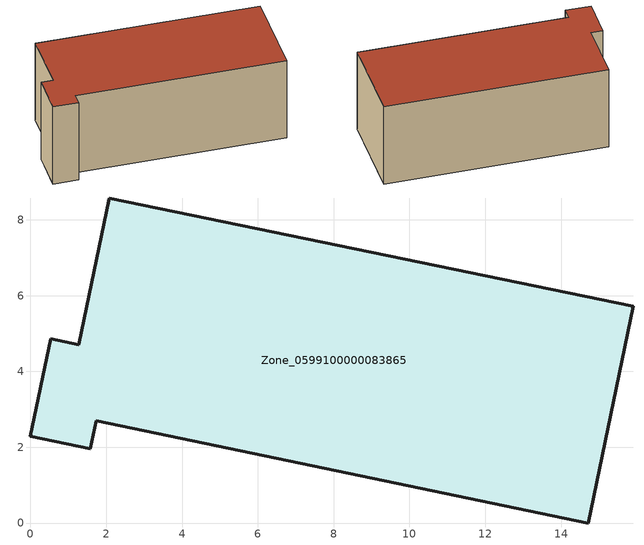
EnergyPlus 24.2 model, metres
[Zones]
Zone_0599100000083865
 floor ground (C_G): 1.73,2.7 1.58,1.96 0,2.29 0.54,4.87 1.28,4.71 2.08,8.58 15.9,5.72 14.72,0 z0
 wall outside (C_F): 1.58,1.96 1.73,2.7 14.72,0 15.9,5.72 2.08,8.58 1.28,4.71 0.54,4.87 0,2.29 1.58,1.96 z0:5.74
 roof outside (C_R): 1.73,2.7 14.72,0 15.9,5.72 2.08,8.58 1.28,4.71 0.54,4.87 0,2.29 1.58,1.96 z5.74
[BUILDING]
Pand.0599100000083865: North Axis=0; Terrain=City; Loads Convergence Tolerance Value=0.04; Temperature Convergence Tolerance Value=0.4; Solar Distribution=FullExterior; Maximum Number of Warmup Days=25; Minimum Number of Warmup Days=1
[Site:Location]
Rotterdam.The.Hague.AP_ZH_NLD Design_Conditions: Latitude=51.96; Longitude=4.45; Time Zone=1; Elevation=-4.5
[SITE:GROUNDTEMPERATURE:BUILDINGSURFACE]
18, 18, 18, 18, 18, 18, 18, 18, 18, 18, 18, 18
[MATERIAL] Thermal Absorptance=0.9; Solar Absorptance=0.7; Visible Absorptance=0.7
Name | Roughness | Thickness | Conductivity | Density | Specific Heat
G.D.1965 | MediumSmooth | 0.15 | 1 | 540 | 1210
F.D.1965 | Rough | 0.3 | 0.857143 | 1920 | 840
R.D.1965 | MediumRough | 0.2 | 0.08 | 1500 | 1000
[CONSTRUCTION]
C_G: G.D.1965
C_F: F.D.1965
C_R: R.D.1965
[ZONE]
Zone_0599100000083865: Type=1; Multiplier=1; Ceiling Height=Autocalculate; Volume=Autocalculate; Floor Area=autocalculate; Part of Total Floor Area=Yes
[ZONEINFILTRATION:DESIGNFLOWRATE]
Infil_Zone_0599100000083865: Zone or ZoneList or Space or SpaceList=Zone_0599100000083865; Schedule=AlwaysOn; Design Flow Rate Calculation Method=Flow/Area; Flow Rate per Floor Area=0.0042; Constant Term Coefficient=1; Temperature Term Coefficient=0; Velocity Term Coefficient=0; Velocity Squared Term Coefficient=0
[HVACTEMPLATE:ZONE:IDEALLOADSAIRSYSTEM]
Zone_0599100000083865: Maximum Heating Supply Air Temperature=50; Minimum Cooling Supply Air Temperature=13; Maximum Heating Supply Air Humidity Ratio=0.0156; Minimum Cooling Supply Air Humidity Ratio=0.0077; Heating Limit=NoLimit; Cooling Limit=NoLimit; Dehumidification Control Type=ConstantSensibleHeatRatio; Cooling Sensible Heat Ratio=0.7; Dehumidification Setpoint=60; Humidification Control Type=None; Humidification Setpoint=30; Outdoor Air Method=None; Outdoor Air Flow Rate per Person=0.00944; Outdoor Air Flow Rate per Zone Floor Area=0; Outdoor Air Flow Rate per Zone=0; Demand Controlled Ventilation Type=None; Outdoor Air Economizer Type=NoEconomizer; Heat Recovery Type=None; Sensible Heat Recovery Effectiveness=0.7; Latent Heat Recovery Effectiveness=0.65
[ZONECONTROL:THERMOSTAT]
ThermostatControl_Zone_0599100000083865: Zone or ZoneList=Zone_0599100000083865; Control Type Schedule=DualSetpointControlType; Control 1=Thermostat_Zone_0599100000083865; Temperature Difference Between Cutout And Setpoint=0
[THERMOSTATSETPOINT:DUALSETPOINT]
Thermostat_Zone_0599100000083865: Heating Setpoint Temperature Schedule=HeatingSetpoint_Zone_0599100000083865; Cooling Setpoint Temperature Schedule=CoolingSetpoint_Zone_0599100000083865
[SCHEDULE:COMPACT]
HeatingSetpoint_Zone_0599100000083865: Through: 12/31, For: AllDays, Until: 24:00, 21
CoolingSetpoint_Zone_0599100000083865: Through: 12/31, For: AllDays, Until: 24:00, 24
DualSetpointControlType: Through: 12/31, For: AllDays, Until: 24:00, 4
AlwaysOn: Through: 12/31, For: AllDays, Until: 24:00, 1
